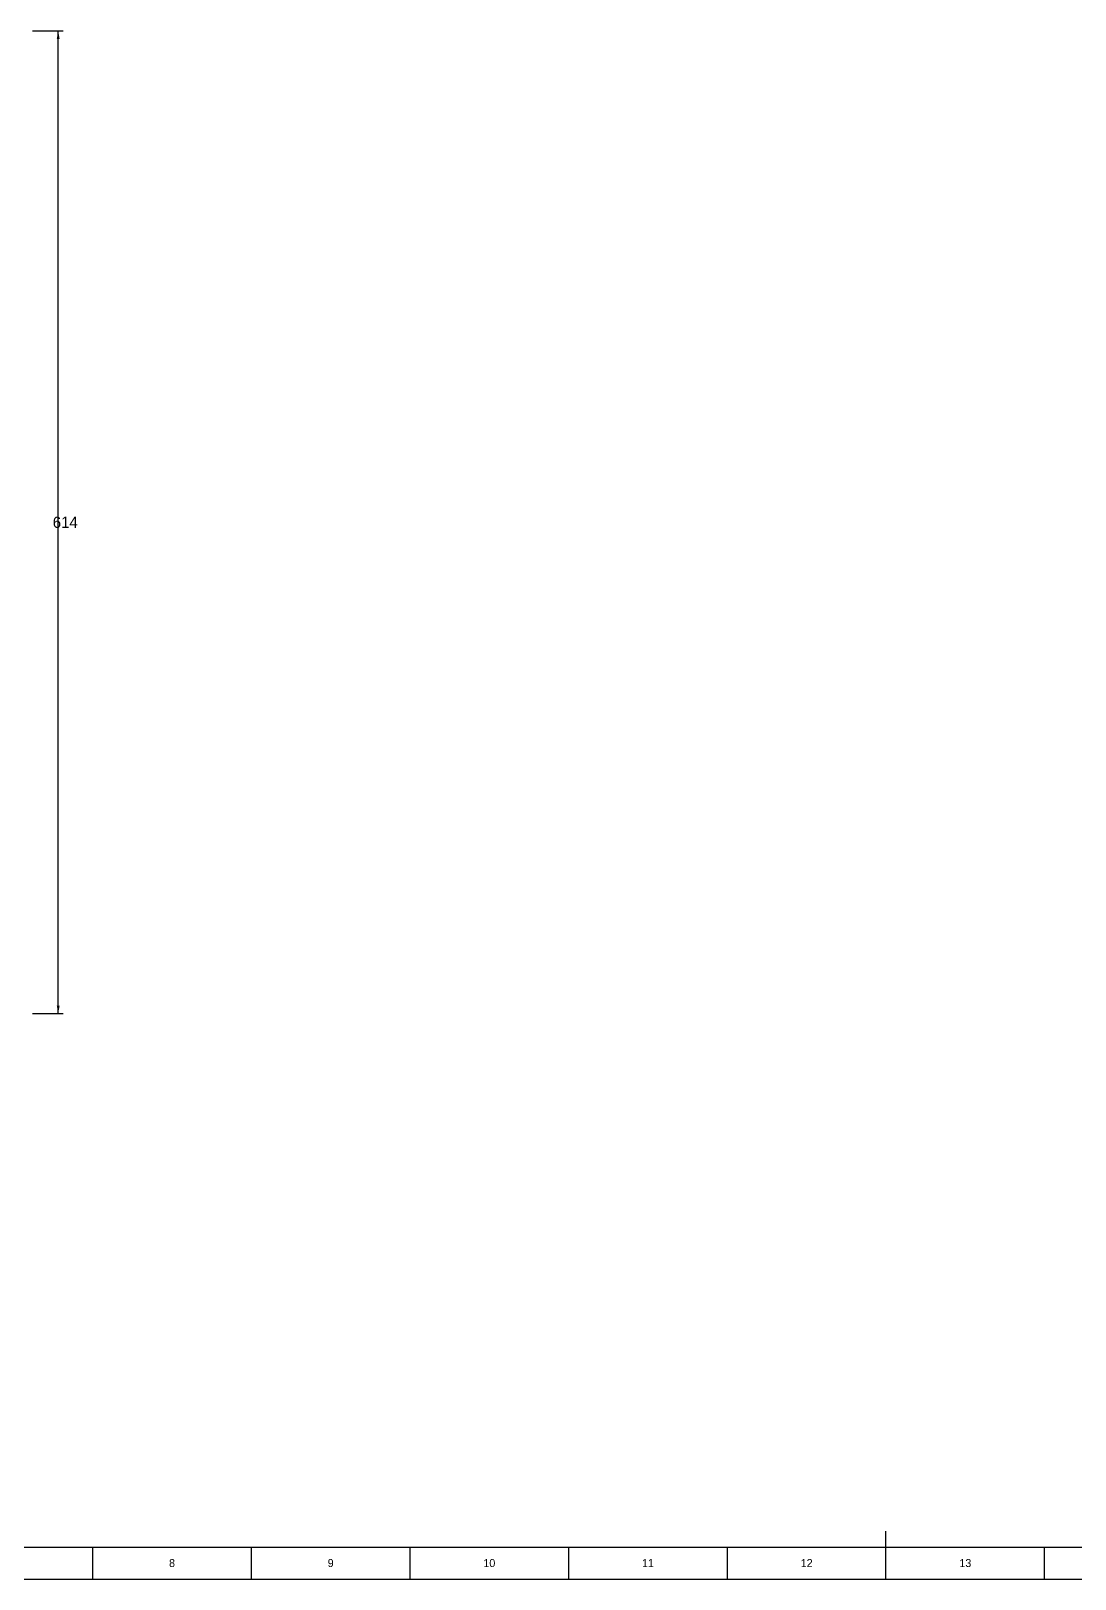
# Model space of a CAD drawing. Extents: x 0 to 2378, y 0 to 1682.
# Drawn here: x 655 to 1307, y 0 to 967 of the extents above; entities that cross this region are included whole.
import ezdxf
from ezdxf.enums import TextEntityAlignment as Align

# ---------------------------------------------------------------- set-up
doc = ezdxf.new("R2010")
doc.units = 0
for name, color, linetype in [('COTAS', 7, 'CONTINUOUS'), ('FINA', 7, 'CONTINUOUS'), ('NORMA', 7, 'CONTINUOUS'), ('TEXTO', 7, 'CONTINUOUS')]:
    doc.layers.add(name, color=color, linetype=linetype)

msp = doc.modelspace()

# ---------------------------------------------------------------- linework, layer by layer
at = {"layer": 'COTAS'}
for p, q in [((656.0438, 967.3431), (675.0438, 967.3431)), ((672.0438, 353.3431), (672.0438, 967.3431)), ((656.0438, 353.3431), (675.0438, 353.3431))]:
    msp.add_line(p, q, dxfattribs=at)
for points in [[(672.0438, 967.3431), (672.9438, 962.3431), (671.1438, 962.3431)], [(672.0438, 353.3431), (672.9438, 358.3431), (671.1438, 358.3431)]]:
    msp.add_solid(points, dxfattribs=at)
at = {"layer": 'FINA'}
for p, q in [((693.5833, 0), (693.5833, 20)), ((792.6667, 0), (792.6667, 20)), ((891.75, 0), (891.75, 20)), ((990.8333, 0), (990.8333, 20)), ((1089.9167, 0), (1089.9167, 20)), ((1189, 0), (1189, 20)), ((1288.0833, 0), (1288.0833, 20)), ((0, 0), (2378, 0))]:
    msp.add_line(p, q, dxfattribs=at)
at = {"layer": 'NORMA'}
for p, q in [((1189, 0), (1189, 30)), ((40, 20), (2358, 20))]:
    msp.add_line(p, q, dxfattribs=at)

# ---------------------------------------------------------------- texts
at = {"layer": 'COTAS'}
msp.add_text('614', height=7, dxfattribs=at).set_placement((676.4438, 660.3431), align=Align.MIDDLE_CENTER)
at = {"layer": 'TEXTO'}
for s, p in [('8', (743.125, 10)), ('9', (842.2083, 10)), ('10', (941.2917, 10)), ('11', (1040.375, 10)), ('12', (1139.4583, 10)), ('13', (1238.5417, 10))]:
    msp.add_text(s, height=5, dxfattribs=at).set_placement(p, align=Align.MIDDLE_CENTER)

doc.saveas('drawing.dxf')
